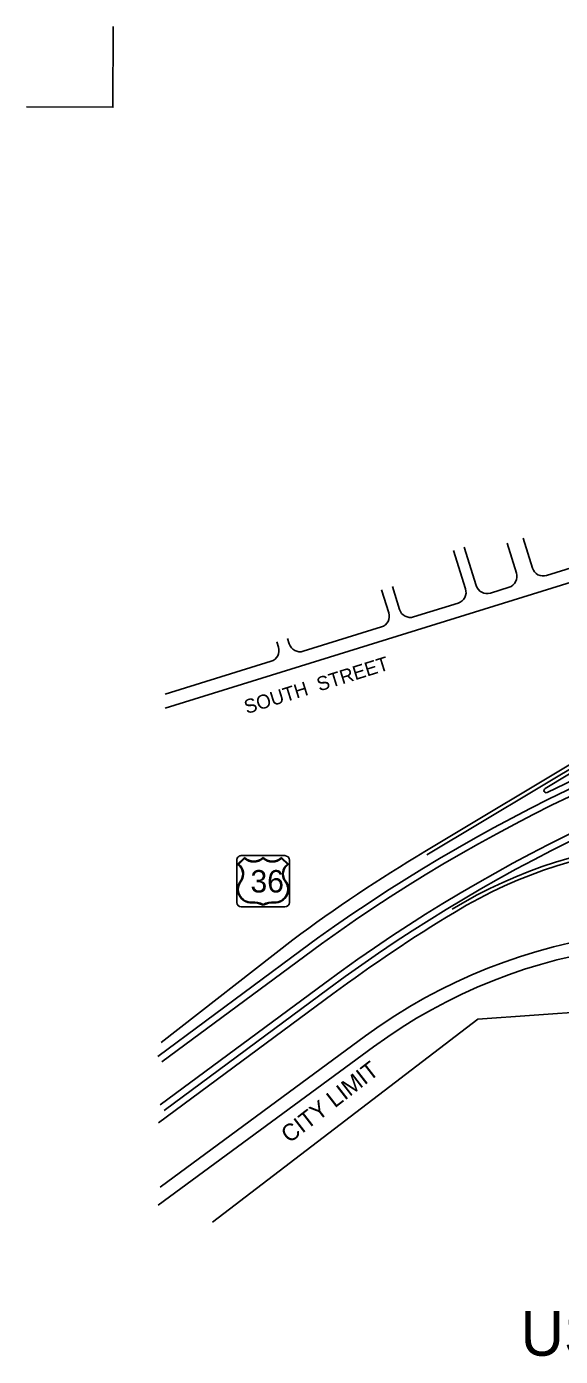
# Model space of a CAD drawing. Extents: x 166.419 to 167.238, y 88.719 to 89.276.
# Drawn here: x 166.4185 to 166.5985, y 88.8273 to 89.2762 of the extents above; entities that cross this region are included whole.
import ezdxf

# ---------------------------------------------------------------- set-up
doc = ezdxf.new("R2010")
doc.units = 0
for name, color, linetype in [('PL Inter City Limit', 7, 'Continuous'), ('PL Inter Maintenance Info', 7, 'Continuous'), ('PL Inter Plot Fence Markers', 7, 'Continuous'), ('PL Inter Road Lines', 7, 'Continuous'), ('PL Inter Route Shields', 7, 'Continuous'), ('PL Inter Street Names', 7, 'Continuous'), ('PL Inter Title Text', 7, 'Continuous')]:
    doc.layers.add(name, color=color, linetype=linetype)

# ---------------------------------------------------------------- blocks, each defined once
blk = doc.blocks.new('US')
at = {"layer": 'PL Inter Route Shields'}
for points in [[(-0.008867633242290607, -0.007154621730820287), (-0.008867623452423493, 0.00715463399292551)], [(-0.008588706471919342, 0.0057390689807630905), (-0.006258993346603925, 0.00806877891824997)], [(-0.008221742643482601, 0.005769009485508528), (-0.006255671672900489, 0.007735077765854921)], [(-0.0073781757475499575, 0.008644079659748194), (0.007378187624977505, 0.008644069563971159)], [(0.008221748768427817, 0.00576899823546145), (0.006255680488053863, 0.007735069206032537)], [(0.006259002618378761, 0.008068770353885623), (0.008588714374358954, 0.005739057228586743)], [(0.008867633291811216, 0.0071546218590921124), (0.008867623501922052, -0.007154633864653683)], [(0.007378175797048517, -0.008644079531476369), (-0.007378187575456897, -0.008644069435699333)]]:
    blk.add_lwpolyline(points, dxfattribs=at)
for centre, radius, start, end in [((-0.007378176473911011, 0.007154632219912441), 0.0014894466858552302, 89.99996080027657, 179.99996080027657), ((-0.010781794590222873, 0.0024466948759502634), 0.003955928112747722, 326.43355266031193, 56.331957113301534), ((-0.010781794590222873, 0.0024466948759502634), 0.00419423958248456, 326.23382125888503, 52.38348593421893), ((-0.0031278305583162525, 0.011160803243916289), 0.004400543870874347, 224.63966590458205, 315.2987349053213), ((-0.0031278305583162525, 0.011160803243916289), 0.004638855340611184, 227.6025230027635, 312.39739859770486), ((0.0031278455222932136, 0.011160798964005096), 0.004400543870874347, 224.70118669531664, 315.36025569605584), ((0.0031278455222932136, 0.011160798964005096), 0.004638855340611184, 227.6025230027635, 312.39739859770486), ((0.01078179763044869, 0.0024466801229099276), 0.0041942395824845595, 127.61643566633423, 213.76610034166816), ((0.01078179763044869, 0.0024466801229099276), 0.0039559281127477235, 123.66796448716686, 213.56636893998694), ((0.007378185956159457, 0.007154622124140917), 0.0014894466858552302, 359.9999608002766, 89.99996080027658), ((-0.004000918424263187, -0.0027059261211737364), 0.004575587975222133, 139.6025632293804, 272.75118498365214), ((-0.004000918424263187, -0.0027059261211737364), 0.004337276505485296, 139.41993617370449, 272.7511849835674), ((0.004000914413975833, -0.0027059315957365356), 0.004575587975222135, 267.24873661690106, 40.397358371003236), ((0.004000914413975833, -0.0027059315957365356), 0.004337276505485298, 267.2487366169858, 40.57998542684871), ((-0.0073781862638001745, -0.007154622921034663), 0.0014894466858552302, 179.9999608002766, 269.9999608002766), ((-0.003371850029207328, -0.01489534306438696), 0.0076271309583810214, 63.513227090378756, 93.07607975676397), ((-0.003371850029207328, -0.01489534306438696), 0.007865442428117856, 64.37505516850953, 92.63286217869594), ((0.0034314072072888706, -0.0148953477189328), 0.00786544242811786, 87.36705942185725, 115.62486643195888), ((0.0034314072072888706, -0.0148953477189328), 0.007627130958381022, 87.37075644248776, 116.48669451008965), ((0.007378176166270294, -0.007154633016806186), 0.0014894466858552302, 269.9999608002766, 359.9999608002766)]:
    blk.add_arc(centre, radius, start, end, dxfattribs=at)
blk = doc.blocks.new('CORNER')
at = {"layer": 'PL Inter Plot Fence Markers'}
blk.add_lwpolyline([(0.029102233548540173, -0.00010687854532575741), (0, 0), (-5.2070908074683476e-05, -0.027237210359034533)], dxfattribs=at)

msp = doc.modelspace()

# ---------------------------------------------------------------- linework, layer by layer
at = {"layer": 'PL Inter City Limit'}
for q in [(166.68562557943716, 88.94912849085799), (166.48116959355858, 88.87265646983785)]:
    msp.add_line((166.5706344132995, 88.94119806560711), q, dxfattribs=at)
at = {"layer": 'PL Inter Maintenance Info'}
for p, q in [((166.55345344848953, 88.99658855452358), (166.68303976678484, 89.0744865373488)), ((166.46277552059743, 88.92859044173332), (166.51095018287734, 88.96429248597089)), ((166.46492481149465, 88.91038157823952), (166.52042264296145, 88.95151079306628))]:
    msp.add_line(p, q, dxfattribs=at)
for centre, radius, start, end in [((166.83865219483516, 88.52210677667478), 0.5503787878787878, 80.151683945332, 126.54199229622196), ((166.83865219483516, 88.52210677667478), 0.5344696969696969, 80.151683945332, 126.54199229622196), ((166.6462080813744, 88.83953976508192), 0.16231060606060604, 67.43299092212919, 121.22638654257912)]:
    msp.add_arc(centre, radius, start, end, dxfattribs=at)
at = {"layer": 'PL Inter Road Lines'}
for p, q in [((166.56609053250915, 89.10049674607106), (166.5701438459697, 89.08748232339235)), ((166.58052774250783, 89.10179234826838), (166.58367231086945, 89.09169573417762)), ((166.58595254673781, 89.10348189167337), (166.58909711509943, 89.0933852775826)), ((166.4652877782166, 89.04609698429576), (166.63195750502297, 89.09800590594419)), ((166.56247399635583, 89.09937038380107), (166.5665273098164, 89.08635596112241)), ((166.59384001352277, 89.09089510369922), (166.6231104005619, 89.1000113016828)), ((166.5418542155627, 89.0871712399921), (166.54426734332765, 89.07942314327656)), ((166.57488674439304, 89.084992149509), (166.5811821369861, 89.0869528357543)), ((166.53823767940938, 89.08604487772214), (166.5406508071743, 89.07829678100659)), ((166.54901024175095, 89.0769329693932), (166.56403713593303, 89.08161306269908)), ((166.51180346789172, 89.06534500110371), (166.53816063329091, 89.07355388258327)), ((166.55277040953044, 88.99772481634643), (166.68235672782578, 89.07562279917164)), ((166.59332468230926, 89.01900941948973), (166.6837228057439, 89.07335027552597)), ((166.50651334539566, 89.06959220795571), (166.5070605694684, 89.06783517498707)), ((166.50289680924234, 89.06846584568572), (166.50344403331508, 89.0667088127171)), ((166.4652561651944, 89.05084794554983), (166.5009538594317, 89.06196591429378)), ((166.50824376571043, 88.96794439822935), (166.46388504772003, 88.93331965748047)), ((166.46412872918089, 88.9267644856041), (166.51230339146076, 88.96246652984166)), ((166.46357160291123, 88.91220753436875), (166.51906943437803, 88.95333674919551)), ((166.4629896710303, 88.90611864014471), (166.52177585154493, 88.94968483693704)), ((166.53283063748788, 88.93551823734131), (166.46359762305485, 88.88450443723276)), ((166.5355269967517, 88.93185889262607), (166.46291808719423, 88.87835759084685))]:
    msp.add_line(p, q, dxfattribs=at)
for centre, radius, start, end in [((166.5800557747161, 89.09056937190765), 0.003787878787878787, 287.29908575228615, 17.29908575233739), ((166.59271365125278, 89.09451163985257), 0.003787878787878787, 197.2990857524454, 287.29908575248515), ((166.57376038212306, 89.08860868566234), 0.003787878787878787, 197.29908575260458, 287.29908575252887), ((166.56291077366305, 89.08522959885242), 0.003787878787878787, 287.2990857526046, 17.299085752631598), ((166.53703427102096, 89.07717041873661), 0.003787878787878787, 287.29908575228615, 17.299085752222936), ((166.547883879481, 89.08054950554654), 0.003787878787878787, 197.2990857524454, 287.2990857524828), ((166.83865219483516, 88.52210677667478), 0.5526515151515151, 93.97443385785445, 116.26969785053709), ((166.83865219483516, 88.52210677667478), 0.5481060606060605, 80.151683945332, 126.54199229622196), ((166.49982749716173, 89.06558245044712), 0.003787878787878787, 287.29908575228615, 17.299085752257085), ((166.51067710562174, 89.06896153725705), 0.003787878787878787, 197.2990857524454, 287.29908575228853), ((166.83865219483516, 88.52210677667478), 0.5367424242424241, 80.151683945332, 126.54199229622196), ((166.5937149902859, 89.01836012701953), 0.0007575757575757575, 121.01126067987745, 296.26969785004786), ((166.83865219483516, 88.52210677667478), 0.5549242424242423, 121.00899498089923, 126.54199229622198), ((166.6462080813744, 88.83953976508192), 0.16098484848484845, 67.43299092212919, 121.22638654257912), ((166.83865219483516, 88.52210677667478), 0.5321969696969696, 121.22638654257705, 126.54199229622198), ((166.64151189154995, 88.7880222496856), 0.1832121212121212, 67.75097634278848, 126.3843518158353), ((166.64151189154995, 88.7880222496856), 0.17866666666666664, 67.75097634278848, 126.3843518158353)]:
    msp.add_arc(centre, radius, start, end, dxfattribs=at)

# ---------------------------------------------------------------- block references
at = {"layer": 'PL Inter Plot Fence Markers', "rotation": 180}
msp.add_blockref('CORNER', (166.44761761789707, 89.24892654704274), dxfattribs=at)
at = {"layer": 'PL Inter Route Shields'}
msp.add_blockref('US', (166.49824444476553, 88.98770451005585), dxfattribs=at)

# ---------------------------------------------------------------- texts
at = {"layer": 'PL Inter City Limit'}
msp.add_text('CITY LIMIT', height=0.005679999999999998, rotation=37.79750461854325, dxfattribs=at).set_placement((166.50709495938412, 88.89909912202505))
at = {"layer": 'PL Inter Route Shields'}
msp.add_text('36', height=0.007579999999999998, dxfattribs=at).set_placement((166.4940023415188, 88.9839145100344))
at = {"layer": 'PL Inter Street Names'}
msp.add_text('SOUTH  STREET', height=0.004729999999999999, rotation=17.325486146417468, dxfattribs=at).set_placement((166.49272961509374, 89.04410791221159))
at = {"layer": 'PL Inter Title Text'}
msp.add_text('US-36 & SOUTH STREET', height=0.015149999999999999, dxfattribs=at).set_placement((166.58507623730213, 88.82755741169015))

doc.saveas('drawing.dxf')
